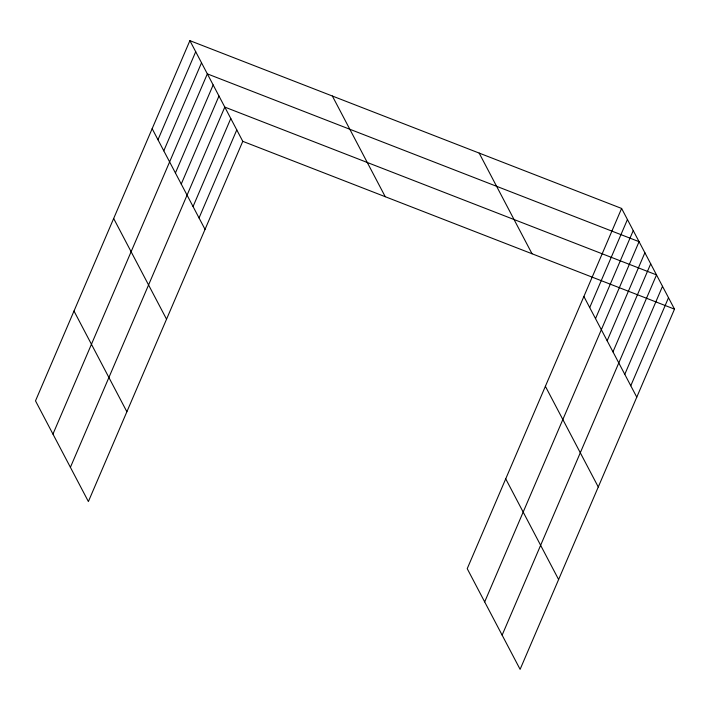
<?xml version="1.0" encoding="UTF-8"?>
<svg xmlns="http://www.w3.org/2000/svg" width="710" height="710" viewBox="0 0 710 710"><rect width="100%" height="100%" fill="white"/><g stroke="black" fill="none" stroke-linecap="round" stroke-linejoin="round"><path stroke-width="1.06" d="M189.889 40.647L35.5 400.866L88.386 501.553L242.776 141.334L189.889 40.647L621.614 208.447L674.5 309.134L520.11 669.352L467.224 568.666L621.614 208.447M157.975 139.755L195.712 51.724M163.788 150.831L201.525 62.8M52.948 434.094L207.338 73.875L639.071 241.675L484.681 601.894M175.423 172.983L213.16 84.951M181.245 184.059L218.973 96.028M70.405 467.322L224.795 107.103L656.519 274.903L502.13 635.122M193.058 206.548L230.786 118.517M199.048 217.961L236.776 129.921M589.699 307.554L627.436 219.523M595.521 318.63L633.249 230.599M607.156 340.782L644.884 252.751M612.97 351.858L650.706 263.827M624.782 374.347L662.51 286.308M630.773 385.761L668.509 297.721M242.776 141.334L674.5 309.134M583.886 296.478L636.772 397.165M479.143 153.067L532.03 253.763M545.386 386.302L598.273 486.989M332.36 96.019L385.246 196.705M505.724 478.842L558.61 579.529M152.162 128.679L205.039 229.374M113.662 218.502L166.539 319.189M74 311.042L126.877 411.738"/></g></svg>
